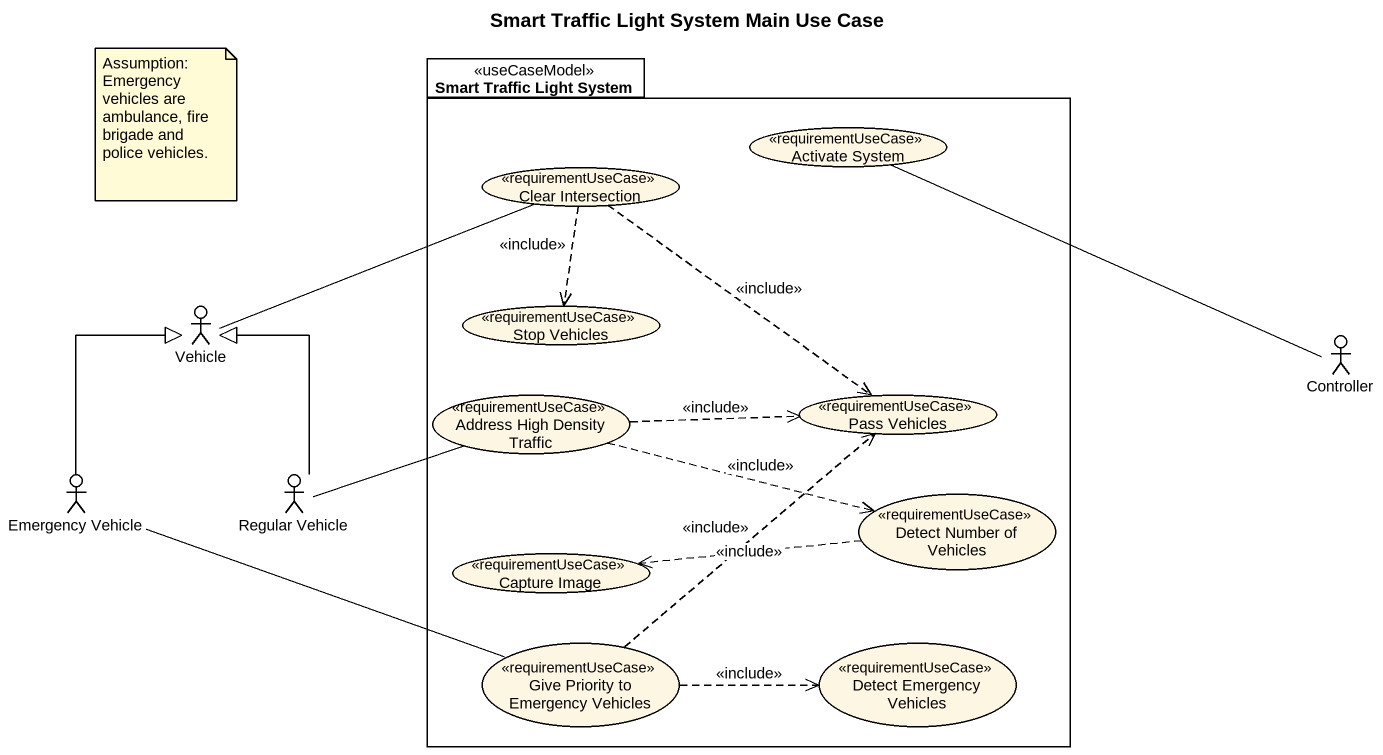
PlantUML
@startuml
title Smart Traffic Light System Main Use Case
package "Smart Traffic Light System" as Smart_Traffic_Light_System <<useCaseModel>> {
  usecase "Activate System" as Activate_System <<requirementUseCase>>
  usecase "Clear Intersection" as Clear_Intersection <<requirementUseCase>>
  usecase "Stop Vehicles" as Stop_Vehicles <<requirementUseCase>>
  usecase "Address High Density Traffic" as Address_High_Density_Traffic <<requirementUseCase>>
  usecase "Pass Vehicles" as Pass_Vehicles <<requirementUseCase>>
  usecase "Detect Number of Vehicles" as Detect_Number_of_Vehicles <<requirementUseCase>>
  usecase "Capture Image" as Capture_Image <<requirementUseCase>>
  usecase "Give Priority to Emergency Vehicles" as Give_Priority_to_Emergency <<requirementUseCase>>
  usecase "Detect Emergency Vehicles" as Detect_Emergency_Vehicles <<requirementUseCase>>
}
actor Vehicle
actor Controller
actor "Emergency Vehicle" as Emergency_Vehicle
actor "Regular Vehicle" as Regular_Vehicle
Activate_System -right- Controller
Clear_Intersection ..> Stop_Vehicles : <<include>>
Clear_Intersection ..> Pass_Vehicles : <<include>>
Vehicle -right- Clear_Intersection
Address_High_Density_Traffic .right.> Pass_Vehicles : <<include>>
Address_High_Density_Traffic .right.> Detect_Number_of_Vehicles : <<include>>
Emergency_Vehicle -up-|> Vehicle
Emergency_Vehicle -right- Give_Priority_to_Emergency
Regular_Vehicle -up-|> Vehicle
Regular_Vehicle -right- Address_High_Density_Traffic
Detect_Number_of_Vehicles .left.> Capture_Image : <<include>>
Give_Priority_to_Emergency .up.> Pass_Vehicles : <<include>>
Give_Priority_to_Emergency .right.> Detect_Emergency_Vehicles : <<include>>
note as N1
  Assumption: Emergency vehicles are ambulance, fire brigade and police vehicles.
end note
@enduml
